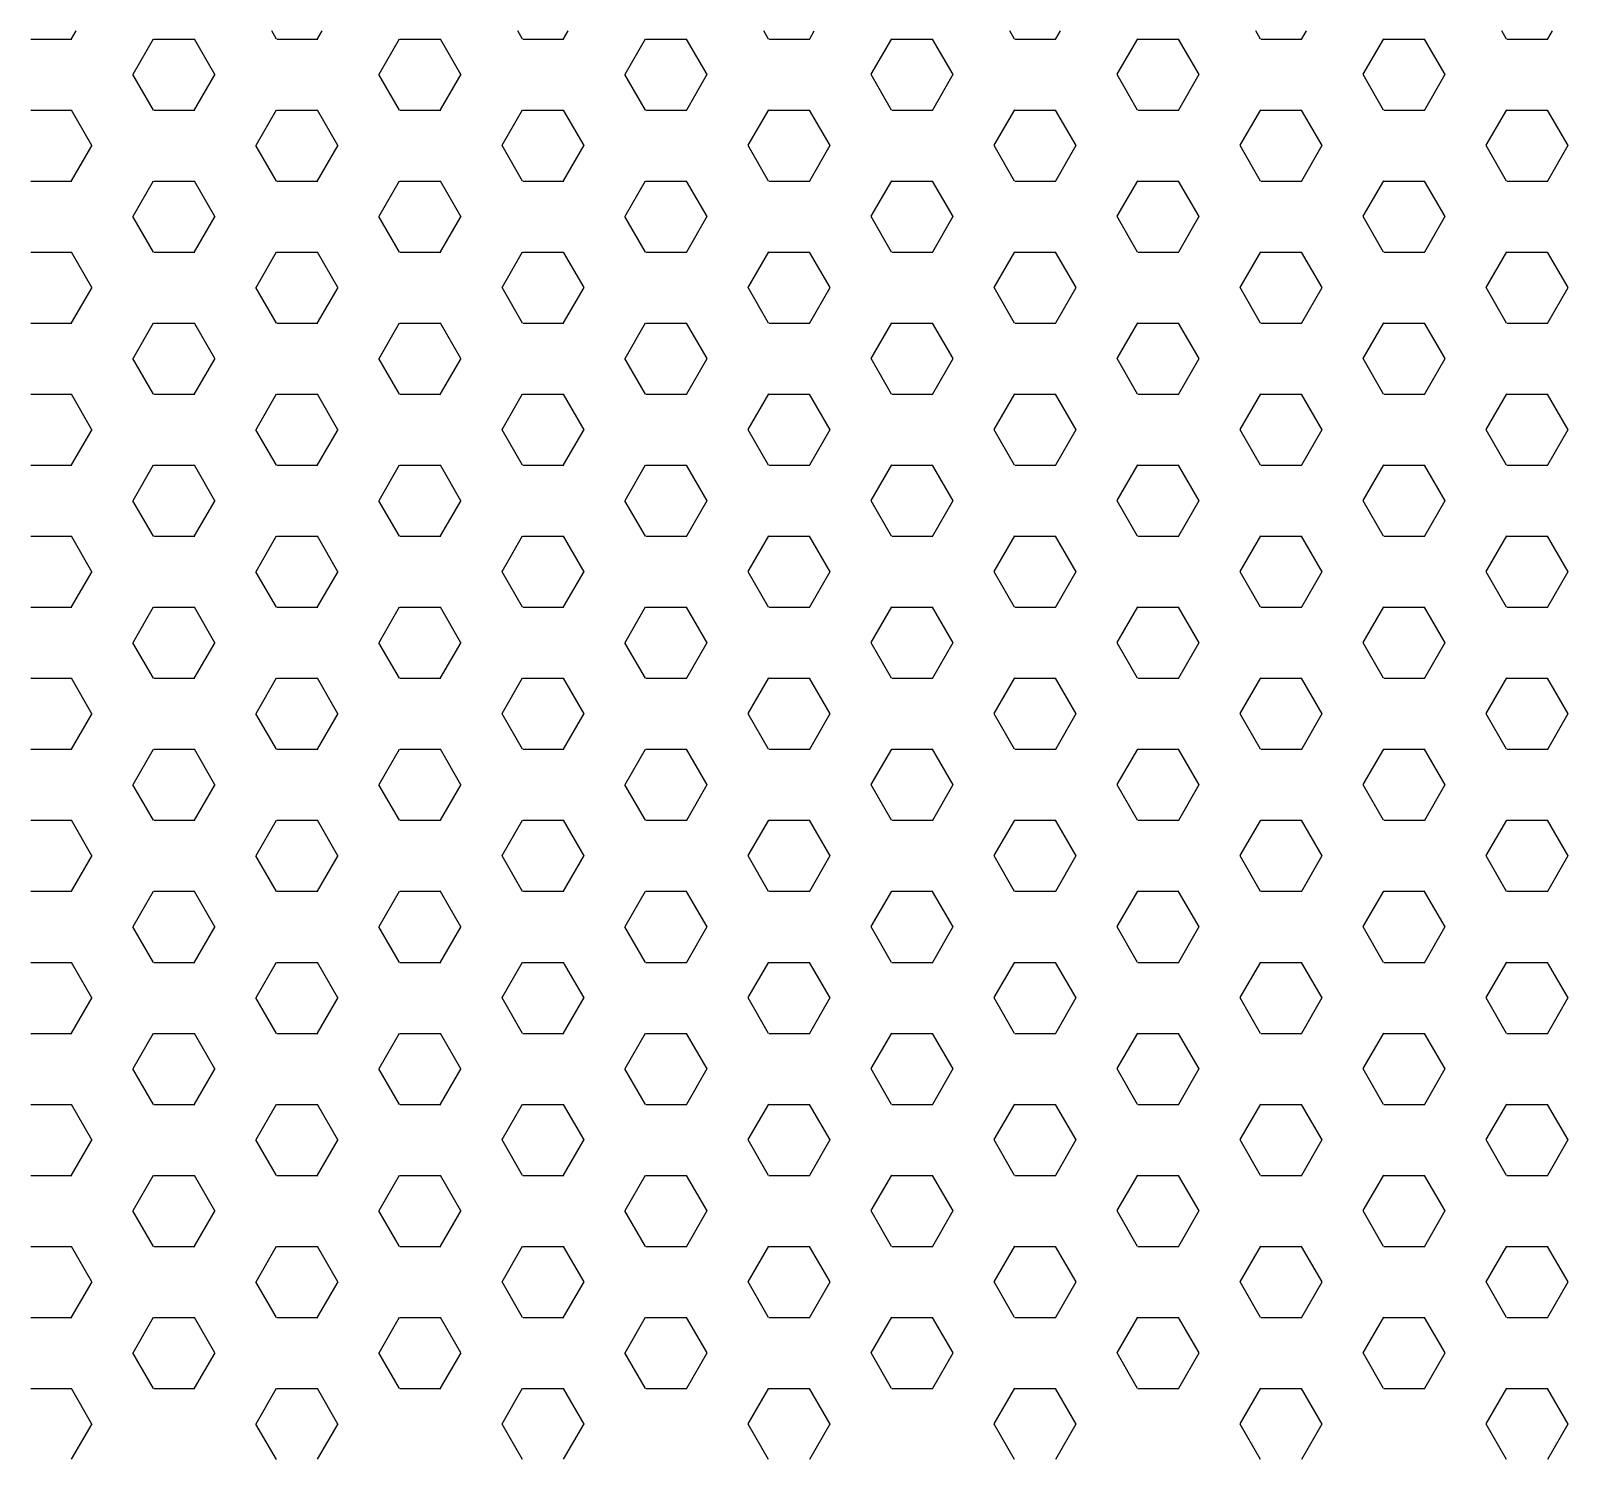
# Model space of a CAD drawing. Header units: metres. Extents: x 75088 to 75192, y -5136 to -5050.
# Drawn here: x 75128.6181 to 75128.9752, y -5054.5103 to -5054.1785 of the extents above; entities that cross this region are included whole.
import ezdxf

# ---------------------------------------------------------------- set-up
doc = ezdxf.new("R2010")
doc.units = ezdxf.units.M
doc.header["$MEASUREMENT"] = 0

# ---------------------------------------------------------------- blocks, each defined once
blk = doc.blocks.new('RH')
for p, q in [((33510.48243, -6300.63269), (33510.48351, -6300.63083)), ((33510.53002, -6300.63275), (33510.52891, -6300.63083)), ((33510.53958, -6300.63269), (33510.54066, -6300.63083)), ((33510.58717, -6300.63275), (33510.58606, -6300.63083)), ((33510.59673, -6300.63269), (33510.59781, -6300.63083)), ((33510.64432, -6300.63275), (33510.64321, -6300.63083)), ((33510.65388, -6300.63269), (33510.65496, -6300.63083)), ((33510.70147, -6300.63275), (33510.70036, -6300.63083)), ((33510.71103, -6300.63269), (33510.71211, -6300.63083)), ((33510.75862, -6300.63275), (33510.75751, -6300.63083)), ((33510.76818, -6300.63269), (33510.76926, -6300.63083)), ((33510.81577, -6300.63275), (33510.81466, -6300.63083)), ((33510.82533, -6300.63269), (33510.82641, -6300.63083)), ((33510.47295, -6300.63275), (33510.48247, -6300.63275)), ((33510.49672, -6300.64094), (33510.50148, -6300.63269)), ((33510.50152, -6300.63275), (33510.51105, -6300.63275)), ((33510.51573, -6300.641), (33510.51097, -6300.63275)), ((33510.5301, -6300.63275), (33510.53962, -6300.63275)), ((33510.55387, -6300.64094), (33510.55863, -6300.63269)), ((33510.55867, -6300.63275), (33510.5682, -6300.63275)), ((33510.57288, -6300.641), (33510.56812, -6300.63275)), ((33510.58725, -6300.63275), (33510.59677, -6300.63275)), ((33510.61102, -6300.64094), (33510.61578, -6300.63269)), ((33510.61582, -6300.63275), (33510.62535, -6300.63275)), ((33510.63003, -6300.641), (33510.62527, -6300.63275)), ((33510.6444, -6300.63275), (33510.65392, -6300.63275)), ((33510.66817, -6300.64094), (33510.67293, -6300.63269)), ((33510.67297, -6300.63275), (33510.6825, -6300.63275)), ((33510.68718, -6300.641), (33510.68242, -6300.63275)), ((33510.70155, -6300.63275), (33510.71107, -6300.63275)), ((33510.72532, -6300.64094), (33510.73008, -6300.63269)), ((33510.73012, -6300.63275), (33510.73965, -6300.63275)), ((33510.74433, -6300.641), (33510.73957, -6300.63275)), ((33510.7587, -6300.63275), (33510.76822, -6300.63275)), ((33510.78247, -6300.64094), (33510.78723, -6300.63269)), ((33510.78727, -6300.63275), (33510.7968, -6300.63275)), ((33510.80148, -6300.641), (33510.79672, -6300.63275)), ((33510.81585, -6300.63275), (33510.82537, -6300.63275)), ((33510.50145, -6300.64925), (33510.49668, -6300.641)), ((33510.51101, -6300.64919), (33510.51577, -6300.64094)), ((33510.5586, -6300.64925), (33510.55383, -6300.641)), ((33510.56816, -6300.64919), (33510.57292, -6300.64094)), ((33510.61575, -6300.64925), (33510.61098, -6300.641)), ((33510.62531, -6300.64919), (33510.63007, -6300.64094)), ((33510.6729, -6300.64925), (33510.66813, -6300.641)), ((33510.68246, -6300.64919), (33510.68722, -6300.64094)), ((33510.73005, -6300.64925), (33510.72528, -6300.641)), ((33510.73961, -6300.64919), (33510.74437, -6300.64094)), ((33510.7872, -6300.64925), (33510.78243, -6300.641)), ((33510.79676, -6300.64919), (33510.80152, -6300.64094)), ((33510.47295, -6300.64925), (33510.48247, -6300.64925)), ((33510.48716, -6300.6575), (33510.4824, -6300.64925)), ((33510.50152, -6300.64925), (33510.51105, -6300.64925)), ((33510.52529, -6300.65743), (33510.53006, -6300.64919)), ((33510.5301, -6300.64925), (33510.53962, -6300.64925)), ((33510.54431, -6300.6575), (33510.53955, -6300.64925)), ((33510.55867, -6300.64925), (33510.5682, -6300.64925)), ((33510.58244, -6300.65743), (33510.58721, -6300.64919)), ((33510.58725, -6300.64925), (33510.59677, -6300.64925)), ((33510.60146, -6300.6575), (33510.5967, -6300.64925)), ((33510.61582, -6300.64925), (33510.62535, -6300.64925)), ((33510.63959, -6300.65743), (33510.64436, -6300.64919)), ((33510.6444, -6300.64925), (33510.65392, -6300.64925)), ((33510.65861, -6300.6575), (33510.65385, -6300.64925)), ((33510.67297, -6300.64925), (33510.6825, -6300.64925)), ((33510.69674, -6300.65743), (33510.70151, -6300.64919)), ((33510.70155, -6300.64925), (33510.71107, -6300.64925)), ((33510.71576, -6300.6575), (33510.711, -6300.64925)), ((33510.73012, -6300.64925), (33510.73965, -6300.64925)), ((33510.75389, -6300.65743), (33510.75866, -6300.64919)), ((33510.7587, -6300.64925), (33510.76822, -6300.64925)), ((33510.77291, -6300.6575), (33510.76815, -6300.64925)), ((33510.78727, -6300.64925), (33510.7968, -6300.64925)), ((33510.81104, -6300.65743), (33510.81581, -6300.64919)), ((33510.81585, -6300.64925), (33510.82537, -6300.64925)), ((33510.83006, -6300.6575), (33510.8253, -6300.64925)), ((33510.48243, -6300.66568), (33510.48719, -6300.65743)), ((33510.53002, -6300.66575), (33510.52526, -6300.6575)), ((33510.53958, -6300.66568), (33510.54434, -6300.65743)), ((33510.58717, -6300.66575), (33510.58241, -6300.6575)), ((33510.59673, -6300.66568), (33510.60149, -6300.65743)), ((33510.64432, -6300.66575), (33510.63956, -6300.6575)), ((33510.65388, -6300.66568), (33510.65864, -6300.65743)), ((33510.70147, -6300.66575), (33510.69671, -6300.6575)), ((33510.71103, -6300.66568), (33510.71579, -6300.65743)), ((33510.75862, -6300.66575), (33510.75386, -6300.6575)), ((33510.76818, -6300.66568), (33510.77294, -6300.65743)), ((33510.81577, -6300.66575), (33510.81101, -6300.6575)), ((33510.82533, -6300.66568), (33510.83009, -6300.65743)), ((33510.47295, -6300.66575), (33510.48247, -6300.66575)), ((33510.49672, -6300.67393), (33510.50148, -6300.66568)), ((33510.50152, -6300.66575), (33510.51105, -6300.66575)), ((33510.51573, -6300.674), (33510.51097, -6300.66575)), ((33510.5301, -6300.66575), (33510.53962, -6300.66575)), ((33510.55387, -6300.67393), (33510.55863, -6300.66568)), ((33510.55867, -6300.66575), (33510.5682, -6300.66575)), ((33510.57288, -6300.674), (33510.56812, -6300.66575)), ((33510.58725, -6300.66575), (33510.59677, -6300.66575)), ((33510.61102, -6300.67393), (33510.61578, -6300.66568)), ((33510.61582, -6300.66575), (33510.62535, -6300.66575)), ((33510.63003, -6300.674), (33510.62527, -6300.66575)), ((33510.6444, -6300.66575), (33510.65392, -6300.66575)), ((33510.66817, -6300.67393), (33510.67293, -6300.66568)), ((33510.67297, -6300.66575), (33510.6825, -6300.66575)), ((33510.68718, -6300.674), (33510.68242, -6300.66575)), ((33510.70155, -6300.66575), (33510.71107, -6300.66575)), ((33510.72532, -6300.67393), (33510.73008, -6300.66568)), ((33510.73012, -6300.66575), (33510.73965, -6300.66575)), ((33510.74433, -6300.674), (33510.73957, -6300.66575)), ((33510.7587, -6300.66575), (33510.76822, -6300.66575)), ((33510.78247, -6300.67393), (33510.78723, -6300.66568)), ((33510.78727, -6300.66575), (33510.7968, -6300.66575)), ((33510.80148, -6300.674), (33510.79672, -6300.66575)), ((33510.81585, -6300.66575), (33510.82537, -6300.66575)), ((33510.50145, -6300.68225), (33510.49668, -6300.674)), ((33510.51101, -6300.68218), (33510.51577, -6300.67393)), ((33510.5586, -6300.68225), (33510.55383, -6300.674)), ((33510.56816, -6300.68218), (33510.57292, -6300.67393)), ((33510.61575, -6300.68225), (33510.61098, -6300.674)), ((33510.62531, -6300.68218), (33510.63007, -6300.67393)), ((33510.6729, -6300.68225), (33510.66813, -6300.674)), ((33510.68246, -6300.68218), (33510.68722, -6300.67393)), ((33510.73005, -6300.68225), (33510.72528, -6300.674)), ((33510.73961, -6300.68218), (33510.74437, -6300.67393)), ((33510.7872, -6300.68225), (33510.78243, -6300.674)), ((33510.79676, -6300.68218), (33510.80152, -6300.67393)), ((33510.47295, -6300.68224), (33510.48247, -6300.68224)), ((33510.48716, -6300.6905), (33510.4824, -6300.68225)), ((33510.50152, -6300.68224), (33510.51105, -6300.68224)), ((33510.52529, -6300.69043), (33510.53006, -6300.68218)), ((33510.5301, -6300.68224), (33510.53962, -6300.68224)), ((33510.54431, -6300.6905), (33510.53955, -6300.68225)), ((33510.55867, -6300.68224), (33510.5682, -6300.68224)), ((33510.58244, -6300.69043), (33510.58721, -6300.68218)), ((33510.58725, -6300.68224), (33510.59677, -6300.68224)), ((33510.60146, -6300.6905), (33510.5967, -6300.68225)), ((33510.61582, -6300.68224), (33510.62535, -6300.68224)), ((33510.63959, -6300.69043), (33510.64436, -6300.68218)), ((33510.6444, -6300.68224), (33510.65392, -6300.68224)), ((33510.65861, -6300.6905), (33510.65385, -6300.68225)), ((33510.67297, -6300.68224), (33510.6825, -6300.68224)), ((33510.69674, -6300.69043), (33510.70151, -6300.68218)), ((33510.70155, -6300.68224), (33510.71107, -6300.68224)), ((33510.71576, -6300.6905), (33510.711, -6300.68225)), ((33510.73012, -6300.68224), (33510.73965, -6300.68224)), ((33510.75389, -6300.69043), (33510.75866, -6300.68218)), ((33510.7587, -6300.68224), (33510.76822, -6300.68224)), ((33510.77291, -6300.6905), (33510.76815, -6300.68225)), ((33510.78727, -6300.68224), (33510.7968, -6300.68224)), ((33510.81104, -6300.69043), (33510.81581, -6300.68218)), ((33510.81585, -6300.68224), (33510.82537, -6300.68224)), ((33510.83006, -6300.6905), (33510.8253, -6300.68225)), ((33510.48243, -6300.69868), (33510.48719, -6300.69043)), ((33510.53002, -6300.69874), (33510.52526, -6300.6905)), ((33510.53958, -6300.69868), (33510.54434, -6300.69043)), ((33510.58717, -6300.69874), (33510.58241, -6300.6905)), ((33510.59673, -6300.69868), (33510.60149, -6300.69043)), ((33510.64432, -6300.69874), (33510.63956, -6300.6905)), ((33510.65388, -6300.69868), (33510.65864, -6300.69043)), ((33510.70147, -6300.69874), (33510.69671, -6300.6905)), ((33510.71103, -6300.69868), (33510.71579, -6300.69043)), ((33510.75862, -6300.69874), (33510.75386, -6300.6905)), ((33510.76818, -6300.69868), (33510.77294, -6300.69043)), ((33510.81577, -6300.69874), (33510.81101, -6300.6905)), ((33510.82533, -6300.69868), (33510.83009, -6300.69043)), ((33510.47295, -6300.69874), (33510.48247, -6300.69874)), ((33510.49672, -6300.70693), (33510.50148, -6300.69868)), ((33510.50152, -6300.69874), (33510.51105, -6300.69874)), ((33510.51573, -6300.70699), (33510.51097, -6300.69874)), ((33510.5301, -6300.69874), (33510.53962, -6300.69874)), ((33510.55387, -6300.70693), (33510.55863, -6300.69868)), ((33510.55867, -6300.69874), (33510.5682, -6300.69874)), ((33510.57288, -6300.70699), (33510.56812, -6300.69874)), ((33510.58725, -6300.69874), (33510.59677, -6300.69874)), ((33510.61102, -6300.70693), (33510.61578, -6300.69868)), ((33510.61582, -6300.69874), (33510.62535, -6300.69874)), ((33510.63003, -6300.70699), (33510.62527, -6300.69874)), ((33510.6444, -6300.69874), (33510.65392, -6300.69874)), ((33510.66817, -6300.70693), (33510.67293, -6300.69868)), ((33510.67297, -6300.69874), (33510.6825, -6300.69874)), ((33510.68718, -6300.70699), (33510.68242, -6300.69874)), ((33510.70155, -6300.69874), (33510.71107, -6300.69874)), ((33510.72532, -6300.70693), (33510.73008, -6300.69868)), ((33510.73012, -6300.69874), (33510.73965, -6300.69874)), ((33510.74433, -6300.70699), (33510.73957, -6300.69874)), ((33510.7587, -6300.69874), (33510.76822, -6300.69874)), ((33510.78247, -6300.70693), (33510.78723, -6300.69868)), ((33510.78727, -6300.69874), (33510.7968, -6300.69874)), ((33510.80148, -6300.70699), (33510.79672, -6300.69874)), ((33510.81585, -6300.69874), (33510.82537, -6300.69874)), ((33510.50145, -6300.71524), (33510.49668, -6300.70699)), ((33510.51101, -6300.71518), (33510.51577, -6300.70693)), ((33510.5586, -6300.71524), (33510.55383, -6300.70699)), ((33510.56816, -6300.71518), (33510.57292, -6300.70693)), ((33510.61575, -6300.71524), (33510.61098, -6300.70699)), ((33510.62531, -6300.71518), (33510.63007, -6300.70693)), ((33510.6729, -6300.71524), (33510.66813, -6300.70699)), ((33510.68246, -6300.71518), (33510.68722, -6300.70693)), ((33510.73005, -6300.71524), (33510.72528, -6300.70699)), ((33510.73961, -6300.71518), (33510.74437, -6300.70693)), ((33510.7872, -6300.71524), (33510.78243, -6300.70699)), ((33510.79676, -6300.71518), (33510.80152, -6300.70693)), ((33510.47295, -6300.71524), (33510.48247, -6300.71524)), ((33510.48716, -6300.72349), (33510.4824, -6300.71524)), ((33510.50152, -6300.71524), (33510.51105, -6300.71524)), ((33510.52529, -6300.72343), (33510.53006, -6300.71518)), ((33510.5301, -6300.71524), (33510.53962, -6300.71524)), ((33510.54431, -6300.72349), (33510.53955, -6300.71524)), ((33510.55867, -6300.71524), (33510.5682, -6300.71524)), ((33510.58244, -6300.72343), (33510.58721, -6300.71518)), ((33510.58725, -6300.71524), (33510.59677, -6300.71524)), ((33510.60146, -6300.72349), (33510.5967, -6300.71524)), ((33510.61582, -6300.71524), (33510.62535, -6300.71524)), ((33510.63959, -6300.72343), (33510.64436, -6300.71518)), ((33510.6444, -6300.71524), (33510.65392, -6300.71524)), ((33510.65861, -6300.72349), (33510.65385, -6300.71524)), ((33510.67297, -6300.71524), (33510.6825, -6300.71524)), ((33510.69674, -6300.72343), (33510.70151, -6300.71518)), ((33510.70155, -6300.71524), (33510.71107, -6300.71524)), ((33510.71576, -6300.72349), (33510.711, -6300.71524)), ((33510.73012, -6300.71524), (33510.73965, -6300.71524)), ((33510.75389, -6300.72343), (33510.75866, -6300.71518)), ((33510.7587, -6300.71524), (33510.76822, -6300.71524)), ((33510.77291, -6300.72349), (33510.76815, -6300.71524)), ((33510.78727, -6300.71524), (33510.7968, -6300.71524)), ((33510.81104, -6300.72343), (33510.81581, -6300.71518)), ((33510.81585, -6300.71524), (33510.82537, -6300.71524)), ((33510.83006, -6300.72349), (33510.8253, -6300.71524)), ((33510.48243, -6300.73167), (33510.48719, -6300.72343)), ((33510.53002, -6300.73174), (33510.52526, -6300.72349)), ((33510.53958, -6300.73167), (33510.54434, -6300.72343)), ((33510.58717, -6300.73174), (33510.58241, -6300.72349)), ((33510.59673, -6300.73167), (33510.60149, -6300.72343)), ((33510.64432, -6300.73174), (33510.63956, -6300.72349)), ((33510.65388, -6300.73167), (33510.65864, -6300.72343)), ((33510.70147, -6300.73174), (33510.69671, -6300.72349)), ((33510.71103, -6300.73167), (33510.71579, -6300.72343)), ((33510.75862, -6300.73174), (33510.75386, -6300.72349)), ((33510.76818, -6300.73167), (33510.77294, -6300.72343)), ((33510.81577, -6300.73174), (33510.81101, -6300.72349)), ((33510.82533, -6300.73167), (33510.83009, -6300.72343)), ((33510.47295, -6300.73174), (33510.48247, -6300.73174)), ((33510.49672, -6300.73992), (33510.50148, -6300.73167)), ((33510.50152, -6300.73174), (33510.51105, -6300.73174)), ((33510.51573, -6300.73999), (33510.51097, -6300.73174)), ((33510.5301, -6300.73174), (33510.53962, -6300.73174)), ((33510.55387, -6300.73992), (33510.55863, -6300.73167)), ((33510.55867, -6300.73174), (33510.5682, -6300.73174)), ((33510.57288, -6300.73999), (33510.56812, -6300.73174)), ((33510.58725, -6300.73174), (33510.59677, -6300.73174)), ((33510.61102, -6300.73992), (33510.61578, -6300.73167)), ((33510.61582, -6300.73174), (33510.62535, -6300.73174)), ((33510.63003, -6300.73999), (33510.62527, -6300.73174)), ((33510.6444, -6300.73174), (33510.65392, -6300.73174)), ((33510.66817, -6300.73992), (33510.67293, -6300.73167)), ((33510.67297, -6300.73174), (33510.6825, -6300.73174)), ((33510.68718, -6300.73999), (33510.68242, -6300.73174)), ((33510.70155, -6300.73174), (33510.71107, -6300.73174)), ((33510.72532, -6300.73992), (33510.73008, -6300.73167)), ((33510.73012, -6300.73174), (33510.73965, -6300.73174)), ((33510.74433, -6300.73999), (33510.73957, -6300.73174)), ((33510.7587, -6300.73174), (33510.76822, -6300.73174)), ((33510.78247, -6300.73992), (33510.78723, -6300.73167)), ((33510.78727, -6300.73174), (33510.7968, -6300.73174)), ((33510.80148, -6300.73999), (33510.79672, -6300.73174)), ((33510.81585, -6300.73174), (33510.82537, -6300.73174)), ((33510.50145, -6300.74824), (33510.49668, -6300.73999)), ((33510.51101, -6300.74817), (33510.51577, -6300.73992)), ((33510.5586, -6300.74824), (33510.55383, -6300.73999)), ((33510.56816, -6300.74817), (33510.57292, -6300.73992)), ((33510.61575, -6300.74824), (33510.61098, -6300.73999)), ((33510.62531, -6300.74817), (33510.63007, -6300.73992)), ((33510.6729, -6300.74824), (33510.66813, -6300.73999)), ((33510.68246, -6300.74817), (33510.68722, -6300.73992)), ((33510.73005, -6300.74824), (33510.72528, -6300.73999)), ((33510.73961, -6300.74817), (33510.74437, -6300.73992)), ((33510.7872, -6300.74824), (33510.78243, -6300.73999)), ((33510.79676, -6300.74817), (33510.80152, -6300.73992)), ((33510.47295, -6300.74824), (33510.48247, -6300.74824)), ((33510.48716, -6300.75649), (33510.4824, -6300.74824)), ((33510.50152, -6300.74824), (33510.51105, -6300.74824)), ((33510.52529, -6300.75642), (33510.53006, -6300.74817)), ((33510.5301, -6300.74824), (33510.53962, -6300.74824)), ((33510.54431, -6300.75649), (33510.53955, -6300.74824)), ((33510.55867, -6300.74824), (33510.5682, -6300.74824)), ((33510.58244, -6300.75642), (33510.58721, -6300.74817)), ((33510.58725, -6300.74824), (33510.59677, -6300.74824)), ((33510.60146, -6300.75649), (33510.5967, -6300.74824)), ((33510.61582, -6300.74824), (33510.62535, -6300.74824)), ((33510.63959, -6300.75642), (33510.64436, -6300.74817)), ((33510.6444, -6300.74824), (33510.65392, -6300.74824)), ((33510.65861, -6300.75649), (33510.65385, -6300.74824)), ((33510.67297, -6300.74824), (33510.6825, -6300.74824)), ((33510.69674, -6300.75642), (33510.70151, -6300.74817)), ((33510.70155, -6300.74824), (33510.71107, -6300.74824)), ((33510.71576, -6300.75649), (33510.711, -6300.74824)), ((33510.73012, -6300.74824), (33510.73965, -6300.74824)), ((33510.75389, -6300.75642), (33510.75866, -6300.74817)), ((33510.7587, -6300.74824), (33510.76822, -6300.74824)), ((33510.77291, -6300.75649), (33510.76815, -6300.74824)), ((33510.78727, -6300.74824), (33510.7968, -6300.74824)), ((33510.81104, -6300.75642), (33510.81581, -6300.74817)), ((33510.81585, -6300.74824), (33510.82537, -6300.74824)), ((33510.83006, -6300.75649), (33510.8253, -6300.74824)), ((33510.48243, -6300.76467), (33510.48719, -6300.75642)), ((33510.53958, -6300.76467), (33510.54434, -6300.75642)), ((33510.59673, -6300.76467), (33510.60149, -6300.75642)), ((33510.65388, -6300.76467), (33510.65864, -6300.75642)), ((33510.71103, -6300.76467), (33510.71579, -6300.75642)), ((33510.76818, -6300.76467), (33510.77294, -6300.75642)), ((33510.82533, -6300.76467), (33510.83009, -6300.75642)), ((33510.53002, -6300.76474), (33510.52526, -6300.75649)), ((33510.58717, -6300.76474), (33510.58241, -6300.75649)), ((33510.64432, -6300.76474), (33510.63956, -6300.75649)), ((33510.70147, -6300.76474), (33510.69671, -6300.75649)), ((33510.75862, -6300.76474), (33510.75386, -6300.75649)), ((33510.81577, -6300.76474), (33510.81101, -6300.75649)), ((33510.47295, -6300.76473), (33510.48247, -6300.76473)), ((33510.49672, -6300.77292), (33510.50148, -6300.76467)), ((33510.50152, -6300.76473), (33510.51105, -6300.76473)), ((33510.51573, -6300.77298), (33510.51097, -6300.76474)), ((33510.5301, -6300.76473), (33510.53962, -6300.76473)), ((33510.55387, -6300.77292), (33510.55863, -6300.76467)), ((33510.55867, -6300.76473), (33510.5682, -6300.76473)), ((33510.57288, -6300.77298), (33510.56812, -6300.76474)), ((33510.58725, -6300.76473), (33510.59677, -6300.76473)), ((33510.61102, -6300.77292), (33510.61578, -6300.76467)), ((33510.61582, -6300.76473), (33510.62535, -6300.76473)), ((33510.63003, -6300.77298), (33510.62527, -6300.76474)), ((33510.6444, -6300.76473), (33510.65392, -6300.76473)), ((33510.66817, -6300.77292), (33510.67293, -6300.76467)), ((33510.67297, -6300.76473), (33510.6825, -6300.76473)), ((33510.68718, -6300.77298), (33510.68242, -6300.76474)), ((33510.70155, -6300.76473), (33510.71107, -6300.76473)), ((33510.72532, -6300.77292), (33510.73008, -6300.76467)), ((33510.73012, -6300.76473), (33510.73965, -6300.76473)), ((33510.74433, -6300.77298), (33510.73957, -6300.76474)), ((33510.7587, -6300.76473), (33510.76822, -6300.76473)), ((33510.78247, -6300.77292), (33510.78723, -6300.76467)), ((33510.78727, -6300.76473), (33510.7968, -6300.76473)), ((33510.80148, -6300.77298), (33510.79672, -6300.76474)), ((33510.81585, -6300.76473), (33510.82537, -6300.76473)), ((33510.50145, -6300.78123), (33510.49668, -6300.77298)), ((33510.51101, -6300.78117), (33510.51577, -6300.77292)), ((33510.5586, -6300.78123), (33510.55383, -6300.77298)), ((33510.56816, -6300.78117), (33510.57292, -6300.77292)), ((33510.61575, -6300.78123), (33510.61098, -6300.77298)), ((33510.62531, -6300.78117), (33510.63007, -6300.77292)), ((33510.6729, -6300.78123), (33510.66813, -6300.77298)), ((33510.68246, -6300.78117), (33510.68722, -6300.77292)), ((33510.73005, -6300.78123), (33510.72528, -6300.77298)), ((33510.73961, -6300.78117), (33510.74437, -6300.77292)), ((33510.7872, -6300.78123), (33510.78243, -6300.77298)), ((33510.79676, -6300.78117), (33510.80152, -6300.77292)), ((33510.47295, -6300.78123), (33510.48247, -6300.78123)), ((33510.48716, -6300.78948), (33510.4824, -6300.78123)), ((33510.50152, -6300.78123), (33510.51105, -6300.78123)), ((33510.52529, -6300.78942), (33510.53006, -6300.78117)), ((33510.5301, -6300.78123), (33510.53962, -6300.78123)), ((33510.54431, -6300.78948), (33510.53955, -6300.78123)), ((33510.55867, -6300.78123), (33510.5682, -6300.78123)), ((33510.58244, -6300.78942), (33510.58721, -6300.78117)), ((33510.58725, -6300.78123), (33510.59677, -6300.78123)), ((33510.60146, -6300.78948), (33510.5967, -6300.78123)), ((33510.61582, -6300.78123), (33510.62535, -6300.78123)), ((33510.63959, -6300.78942), (33510.64436, -6300.78117)), ((33510.6444, -6300.78123), (33510.65392, -6300.78123)), ((33510.65861, -6300.78948), (33510.65385, -6300.78123)), ((33510.67297, -6300.78123), (33510.6825, -6300.78123)), ((33510.69674, -6300.78942), (33510.70151, -6300.78117)), ((33510.70155, -6300.78123), (33510.71107, -6300.78123)), ((33510.71576, -6300.78948), (33510.711, -6300.78123)), ((33510.73012, -6300.78123), (33510.73965, -6300.78123)), ((33510.75389, -6300.78942), (33510.75866, -6300.78117)), ((33510.7587, -6300.78123), (33510.76822, -6300.78123)), ((33510.77291, -6300.78948), (33510.76815, -6300.78123)), ((33510.78727, -6300.78123), (33510.7968, -6300.78123)), ((33510.81104, -6300.78942), (33510.81581, -6300.78117)), ((33510.81585, -6300.78123), (33510.82537, -6300.78123)), ((33510.83006, -6300.78948), (33510.8253, -6300.78123)), ((33510.48243, -6300.79767), (33510.48719, -6300.78942)), ((33510.53002, -6300.79773), (33510.52526, -6300.78948)), ((33510.53958, -6300.79767), (33510.54434, -6300.78942)), ((33510.58717, -6300.79773), (33510.58241, -6300.78948)), ((33510.59673, -6300.79767), (33510.60149, -6300.78942)), ((33510.64432, -6300.79773), (33510.63956, -6300.78948)), ((33510.65388, -6300.79767), (33510.65864, -6300.78942)), ((33510.70147, -6300.79773), (33510.69671, -6300.78948)), ((33510.71103, -6300.79767), (33510.71579, -6300.78942)), ((33510.75862, -6300.79773), (33510.75386, -6300.78948)), ((33510.76818, -6300.79767), (33510.77294, -6300.78942)), ((33510.81577, -6300.79773), (33510.81101, -6300.78948)), ((33510.82533, -6300.79767), (33510.83009, -6300.78942)), ((33510.47295, -6300.79773), (33510.48247, -6300.79773)), ((33510.49672, -6300.80591), (33510.50148, -6300.79767)), ((33510.50152, -6300.79773), (33510.51105, -6300.79773)), ((33510.51573, -6300.80598), (33510.51097, -6300.79773)), ((33510.5301, -6300.79773), (33510.53962, -6300.79773)), ((33510.55387, -6300.80591), (33510.55863, -6300.79767)), ((33510.55867, -6300.79773), (33510.5682, -6300.79773)), ((33510.57288, -6300.80598), (33510.56812, -6300.79773)), ((33510.58725, -6300.79773), (33510.59677, -6300.79773)), ((33510.61102, -6300.80591), (33510.61578, -6300.79767)), ((33510.61582, -6300.79773), (33510.62535, -6300.79773)), ((33510.63003, -6300.80598), (33510.62527, -6300.79773)), ((33510.6444, -6300.79773), (33510.65392, -6300.79773)), ((33510.66817, -6300.80591), (33510.67293, -6300.79767)), ((33510.67297, -6300.79773), (33510.6825, -6300.79773)), ((33510.68718, -6300.80598), (33510.68242, -6300.79773)), ((33510.70155, -6300.79773), (33510.71107, -6300.79773)), ((33510.72532, -6300.80591), (33510.73008, -6300.79767)), ((33510.73012, -6300.79773), (33510.73965, -6300.79773)), ((33510.74433, -6300.80598), (33510.73957, -6300.79773)), ((33510.7587, -6300.79773), (33510.76822, -6300.79773)), ((33510.78247, -6300.80591), (33510.78723, -6300.79767)), ((33510.78727, -6300.79773), (33510.7968, -6300.79773)), ((33510.80148, -6300.80598), (33510.79672, -6300.79773)), ((33510.81585, -6300.79773), (33510.82537, -6300.79773)), ((33510.50145, -6300.81423), (33510.49668, -6300.80598)), ((33510.51101, -6300.81416), (33510.51577, -6300.80591)), ((33510.5586, -6300.81423), (33510.55383, -6300.80598)), ((33510.56816, -6300.81416), (33510.57292, -6300.80591)), ((33510.61575, -6300.81423), (33510.61098, -6300.80598)), ((33510.62531, -6300.81416), (33510.63007, -6300.80591)), ((33510.6729, -6300.81423), (33510.66813, -6300.80598)), ((33510.68246, -6300.81416), (33510.68722, -6300.80591)), ((33510.73005, -6300.81423), (33510.72528, -6300.80598)), ((33510.73961, -6300.81416), (33510.74437, -6300.80591)), ((33510.7872, -6300.81423), (33510.78243, -6300.80598)), ((33510.79676, -6300.81416), (33510.80152, -6300.80591)), ((33510.47295, -6300.81423), (33510.48247, -6300.81423)), ((33510.48716, -6300.82248), (33510.4824, -6300.81423)), ((33510.50152, -6300.81423), (33510.51105, -6300.81423)), ((33510.52529, -6300.82241), (33510.53006, -6300.81416)), ((33510.5301, -6300.81423), (33510.53962, -6300.81423)), ((33510.54431, -6300.82248), (33510.53955, -6300.81423)), ((33510.55867, -6300.81423), (33510.5682, -6300.81423)), ((33510.58244, -6300.82241), (33510.58721, -6300.81416)), ((33510.58725, -6300.81423), (33510.59677, -6300.81423)), ((33510.60146, -6300.82248), (33510.5967, -6300.81423)), ((33510.61582, -6300.81423), (33510.62535, -6300.81423)), ((33510.63959, -6300.82241), (33510.64436, -6300.81416)), ((33510.6444, -6300.81423), (33510.65392, -6300.81423)), ((33510.65861, -6300.82248), (33510.65385, -6300.81423)), ((33510.67297, -6300.81423), (33510.6825, -6300.81423)), ((33510.69674, -6300.82241), (33510.70151, -6300.81416)), ((33510.70155, -6300.81423), (33510.71107, -6300.81423)), ((33510.71576, -6300.82248), (33510.711, -6300.81423)), ((33510.73012, -6300.81423), (33510.73965, -6300.81423)), ((33510.75389, -6300.82241), (33510.75866, -6300.81416)), ((33510.7587, -6300.81423), (33510.76822, -6300.81423)), ((33510.77291, -6300.82248), (33510.76815, -6300.81423)), ((33510.78727, -6300.81423), (33510.7968, -6300.81423)), ((33510.81104, -6300.82241), (33510.81581, -6300.81416)), ((33510.81585, -6300.81423), (33510.82537, -6300.81423)), ((33510.83006, -6300.82248), (33510.8253, -6300.81423)), ((33510.48243, -6300.83066), (33510.48719, -6300.82241)), ((33510.53002, -6300.83073), (33510.52526, -6300.82248)), ((33510.53958, -6300.83066), (33510.54434, -6300.82241)), ((33510.58717, -6300.83073), (33510.58241, -6300.82248)), ((33510.59673, -6300.83066), (33510.60149, -6300.82241)), ((33510.64432, -6300.83073), (33510.63956, -6300.82248)), ((33510.65388, -6300.83066), (33510.65864, -6300.82241)), ((33510.70147, -6300.83073), (33510.69671, -6300.82248)), ((33510.71103, -6300.83066), (33510.71579, -6300.82241)), ((33510.75862, -6300.83073), (33510.75386, -6300.82248)), ((33510.76818, -6300.83066), (33510.77294, -6300.82241)), ((33510.81577, -6300.83073), (33510.81101, -6300.82248)), ((33510.82533, -6300.83066), (33510.83009, -6300.82241)), ((33510.47295, -6300.83072), (33510.48247, -6300.83072)), ((33510.49672, -6300.83891), (33510.50148, -6300.83066)), ((33510.50152, -6300.83072), (33510.51105, -6300.83072)), ((33510.51573, -6300.83898), (33510.51097, -6300.83073)), ((33510.5301, -6300.83072), (33510.53962, -6300.83072)), ((33510.55387, -6300.83891), (33510.55863, -6300.83066)), ((33510.55867, -6300.83072), (33510.5682, -6300.83072)), ((33510.57288, -6300.83898), (33510.56812, -6300.83073)), ((33510.58725, -6300.83072), (33510.59677, -6300.83072)), ((33510.61102, -6300.83891), (33510.61578, -6300.83066)), ((33510.61582, -6300.83072), (33510.62535, -6300.83072)), ((33510.63003, -6300.83898), (33510.62527, -6300.83073)), ((33510.6444, -6300.83072), (33510.65392, -6300.83072)), ((33510.66817, -6300.83891), (33510.67293, -6300.83066)), ((33510.67297, -6300.83072), (33510.6825, -6300.83072)), ((33510.68718, -6300.83898), (33510.68242, -6300.83073)), ((33510.70155, -6300.83072), (33510.71107, -6300.83072)), ((33510.72532, -6300.83891), (33510.73008, -6300.83066)), ((33510.73012, -6300.83072), (33510.73965, -6300.83072)), ((33510.74433, -6300.83898), (33510.73957, -6300.83073)), ((33510.7587, -6300.83072), (33510.76822, -6300.83072)), ((33510.78247, -6300.83891), (33510.78723, -6300.83066)), ((33510.78727, -6300.83072), (33510.7968, -6300.83072)), ((33510.80148, -6300.83898), (33510.79672, -6300.83073)), ((33510.81585, -6300.83072), (33510.82537, -6300.83072)), ((33510.50145, -6300.84722), (33510.49668, -6300.83898)), ((33510.51101, -6300.84716), (33510.51577, -6300.83891)), ((33510.5586, -6300.84722), (33510.55383, -6300.83898)), ((33510.56816, -6300.84716), (33510.57292, -6300.83891)), ((33510.61575, -6300.84722), (33510.61098, -6300.83898)), ((33510.62531, -6300.84716), (33510.63007, -6300.83891)), ((33510.6729, -6300.84722), (33510.66813, -6300.83898)), ((33510.68246, -6300.84716), (33510.68722, -6300.83891)), ((33510.73005, -6300.84722), (33510.72528, -6300.83898)), ((33510.73961, -6300.84716), (33510.74437, -6300.83891)), ((33510.7872, -6300.84722), (33510.78243, -6300.83898)), ((33510.79676, -6300.84716), (33510.80152, -6300.83891)), ((33510.47295, -6300.84722), (33510.48247, -6300.84722)), ((33510.48716, -6300.85547), (33510.4824, -6300.84722)), ((33510.50152, -6300.84722), (33510.51105, -6300.84722)), ((33510.52529, -6300.85541), (33510.53006, -6300.84716)), ((33510.5301, -6300.84722), (33510.53962, -6300.84722)), ((33510.54431, -6300.85547), (33510.53955, -6300.84722)), ((33510.55867, -6300.84722), (33510.5682, -6300.84722)), ((33510.58244, -6300.85541), (33510.58721, -6300.84716)), ((33510.58725, -6300.84722), (33510.59677, -6300.84722)), ((33510.60146, -6300.85547), (33510.5967, -6300.84722)), ((33510.61582, -6300.84722), (33510.62535, -6300.84722)), ((33510.63959, -6300.85541), (33510.64436, -6300.84716)), ((33510.6444, -6300.84722), (33510.65392, -6300.84722)), ((33510.65861, -6300.85547), (33510.65385, -6300.84722)), ((33510.67297, -6300.84722), (33510.6825, -6300.84722)), ((33510.69674, -6300.85541), (33510.70151, -6300.84716)), ((33510.70155, -6300.84722), (33510.71107, -6300.84722)), ((33510.71576, -6300.85547), (33510.711, -6300.84722)), ((33510.73012, -6300.84722), (33510.73965, -6300.84722)), ((33510.75389, -6300.85541), (33510.75866, -6300.84716)), ((33510.7587, -6300.84722), (33510.76822, -6300.84722)), ((33510.77291, -6300.85547), (33510.76815, -6300.84722)), ((33510.78727, -6300.84722), (33510.7968, -6300.84722)), ((33510.81104, -6300.85541), (33510.81581, -6300.84716)), ((33510.81585, -6300.84722), (33510.82537, -6300.84722)), ((33510.83006, -6300.85547), (33510.8253, -6300.84722)), ((33510.48243, -6300.86366), (33510.48719, -6300.85541)), ((33510.53002, -6300.86372), (33510.52526, -6300.85547)), ((33510.53958, -6300.86366), (33510.54434, -6300.85541)), ((33510.58717, -6300.86372), (33510.58241, -6300.85547)), ((33510.59673, -6300.86366), (33510.60149, -6300.85541)), ((33510.64432, -6300.86372), (33510.63956, -6300.85547)), ((33510.65388, -6300.86366), (33510.65864, -6300.85541)), ((33510.70147, -6300.86372), (33510.69671, -6300.85547)), ((33510.71103, -6300.86366), (33510.71579, -6300.85541)), ((33510.75862, -6300.86372), (33510.75386, -6300.85547)), ((33510.76818, -6300.86366), (33510.77294, -6300.85541)), ((33510.81577, -6300.86372), (33510.81101, -6300.85547)), ((33510.82533, -6300.86366), (33510.83009, -6300.85541)), ((33510.47295, -6300.86372), (33510.48247, -6300.86372)), ((33510.49672, -6300.87191), (33510.50148, -6300.86366)), ((33510.50152, -6300.86372), (33510.51105, -6300.86372)), ((33510.51573, -6300.87197), (33510.51097, -6300.86372)), ((33510.5301, -6300.86372), (33510.53962, -6300.86372)), ((33510.55387, -6300.87191), (33510.55863, -6300.86366)), ((33510.55867, -6300.86372), (33510.5682, -6300.86372)), ((33510.57288, -6300.87197), (33510.56812, -6300.86372)), ((33510.58725, -6300.86372), (33510.59677, -6300.86372)), ((33510.61102, -6300.87191), (33510.61578, -6300.86366)), ((33510.61582, -6300.86372), (33510.62535, -6300.86372)), ((33510.63003, -6300.87197), (33510.62527, -6300.86372)), ((33510.6444, -6300.86372), (33510.65392, -6300.86372)), ((33510.66817, -6300.87191), (33510.67293, -6300.86366)), ((33510.67297, -6300.86372), (33510.6825, -6300.86372)), ((33510.68718, -6300.87197), (33510.68242, -6300.86372)), ((33510.70155, -6300.86372), (33510.71107, -6300.86372)), ((33510.72532, -6300.87191), (33510.73008, -6300.86366)), ((33510.73012, -6300.86372), (33510.73965, -6300.86372)), ((33510.74433, -6300.87197), (33510.73957, -6300.86372)), ((33510.7587, -6300.86372), (33510.76822, -6300.86372)), ((33510.78247, -6300.87191), (33510.78723, -6300.86366)), ((33510.78727, -6300.86372), (33510.7968, -6300.86372)), ((33510.80148, -6300.87197), (33510.79672, -6300.86372)), ((33510.81585, -6300.86372), (33510.82537, -6300.86372)), ((33510.50145, -6300.88022), (33510.49668, -6300.87197)), ((33510.51101, -6300.88015), (33510.51577, -6300.87191)), ((33510.5586, -6300.88022), (33510.55383, -6300.87197)), ((33510.56816, -6300.88015), (33510.57292, -6300.87191)), ((33510.61575, -6300.88022), (33510.61098, -6300.87197)), ((33510.62531, -6300.88015), (33510.63007, -6300.87191)), ((33510.6729, -6300.88022), (33510.66813, -6300.87197)), ((33510.68246, -6300.88015), (33510.68722, -6300.87191)), ((33510.73005, -6300.88022), (33510.72528, -6300.87197)), ((33510.73961, -6300.88015), (33510.74437, -6300.87191)), ((33510.7872, -6300.88022), (33510.78243, -6300.87197)), ((33510.79676, -6300.88015), (33510.80152, -6300.87191)), ((33510.47295, -6300.88022), (33510.48247, -6300.88022)), ((33510.48716, -6300.88847), (33510.4824, -6300.88022)), ((33510.50152, -6300.88022), (33510.51105, -6300.88022)), ((33510.52529, -6300.8884), (33510.53006, -6300.88015)), ((33510.5301, -6300.88022), (33510.53962, -6300.88022)), ((33510.54431, -6300.88847), (33510.53955, -6300.88022)), ((33510.55867, -6300.88022), (33510.5682, -6300.88022)), ((33510.58244, -6300.8884), (33510.58721, -6300.88015)), ((33510.58725, -6300.88022), (33510.59677, -6300.88022)), ((33510.60146, -6300.88847), (33510.5967, -6300.88022)), ((33510.61582, -6300.88022), (33510.62535, -6300.88022)), ((33510.63959, -6300.8884), (33510.64436, -6300.88015)), ((33510.6444, -6300.88022), (33510.65392, -6300.88022)), ((33510.65861, -6300.88847), (33510.65385, -6300.88022)), ((33510.67297, -6300.88022), (33510.6825, -6300.88022)), ((33510.69674, -6300.8884), (33510.70151, -6300.88015)), ((33510.70155, -6300.88022), (33510.71107, -6300.88022)), ((33510.71576, -6300.88847), (33510.711, -6300.88022)), ((33510.73012, -6300.88022), (33510.73965, -6300.88022)), ((33510.75389, -6300.8884), (33510.75866, -6300.88015)), ((33510.7587, -6300.88022), (33510.76822, -6300.88022)), ((33510.77291, -6300.88847), (33510.76815, -6300.88022)), ((33510.78727, -6300.88022), (33510.7968, -6300.88022)), ((33510.81104, -6300.8884), (33510.81581, -6300.88015)), ((33510.81585, -6300.88022), (33510.82537, -6300.88022)), ((33510.83006, -6300.88847), (33510.8253, -6300.88022)), ((33510.48243, -6300.89665), (33510.48719, -6300.8884)), ((33510.53002, -6300.89672), (33510.52526, -6300.88847)), ((33510.53958, -6300.89665), (33510.54434, -6300.8884)), ((33510.58717, -6300.89672), (33510.58241, -6300.88847)), ((33510.59673, -6300.89665), (33510.60149, -6300.8884)), ((33510.64432, -6300.89672), (33510.63956, -6300.88847)), ((33510.65388, -6300.89665), (33510.65864, -6300.8884)), ((33510.70147, -6300.89672), (33510.69671, -6300.88847)), ((33510.71103, -6300.89665), (33510.71579, -6300.8884)), ((33510.75862, -6300.89672), (33510.75386, -6300.88847)), ((33510.76818, -6300.89665), (33510.77294, -6300.8884)), ((33510.81577, -6300.89672), (33510.81101, -6300.88847)), ((33510.82533, -6300.89665), (33510.83009, -6300.8884)), ((33510.47295, -6300.89672), (33510.48247, -6300.89672)), ((33510.49672, -6300.9049), (33510.50148, -6300.89665)), ((33510.50152, -6300.89672), (33510.51105, -6300.89672)), ((33510.51573, -6300.90497), (33510.51097, -6300.89672)), ((33510.5301, -6300.89672), (33510.53962, -6300.89672)), ((33510.55387, -6300.9049), (33510.55863, -6300.89665)), ((33510.55867, -6300.89672), (33510.5682, -6300.89672)), ((33510.57288, -6300.90497), (33510.56812, -6300.89672)), ((33510.58725, -6300.89672), (33510.59677, -6300.89672)), ((33510.61102, -6300.9049), (33510.61578, -6300.89665)), ((33510.61582, -6300.89672), (33510.62535, -6300.89672)), ((33510.63003, -6300.90497), (33510.62527, -6300.89672)), ((33510.6444, -6300.89672), (33510.65392, -6300.89672)), ((33510.66817, -6300.9049), (33510.67293, -6300.89665)), ((33510.67297, -6300.89672), (33510.6825, -6300.89672)), ((33510.68718, -6300.90497), (33510.68242, -6300.89672)), ((33510.70155, -6300.89672), (33510.71107, -6300.89672)), ((33510.72532, -6300.9049), (33510.73008, -6300.89665)), ((33510.73012, -6300.89672), (33510.73965, -6300.89672)), ((33510.74433, -6300.90497), (33510.73957, -6300.89672)), ((33510.7587, -6300.89672), (33510.76822, -6300.89672)), ((33510.78247, -6300.9049), (33510.78723, -6300.89665)), ((33510.78727, -6300.89672), (33510.7968, -6300.89672)), ((33510.80148, -6300.90497), (33510.79672, -6300.89672)), ((33510.81585, -6300.89672), (33510.82537, -6300.89672)), ((33510.50145, -6300.91322), (33510.49668, -6300.90497)), ((33510.51101, -6300.91315), (33510.51577, -6300.9049)), ((33510.5586, -6300.91322), (33510.55383, -6300.90497)), ((33510.56816, -6300.91315), (33510.57292, -6300.9049)), ((33510.61575, -6300.91322), (33510.61098, -6300.90497)), ((33510.62531, -6300.91315), (33510.63007, -6300.9049)), ((33510.6729, -6300.91322), (33510.66813, -6300.90497)), ((33510.68246, -6300.91315), (33510.68722, -6300.9049)), ((33510.73005, -6300.91322), (33510.72528, -6300.90497)), ((33510.73961, -6300.91315), (33510.74437, -6300.9049)), ((33510.7872, -6300.91322), (33510.78243, -6300.90497)), ((33510.79676, -6300.91315), (33510.80152, -6300.9049)), ((33510.47295, -6300.91321), (33510.48247, -6300.91321)), ((33510.48716, -6300.92146), (33510.4824, -6300.91322)), ((33510.50152, -6300.91321), (33510.51105, -6300.91321)), ((33510.52529, -6300.9214), (33510.53006, -6300.91315)), ((33510.5301, -6300.91321), (33510.53962, -6300.91321)), ((33510.54431, -6300.92146), (33510.53955, -6300.91322)), ((33510.55867, -6300.91321), (33510.5682, -6300.91321)), ((33510.58244, -6300.9214), (33510.58721, -6300.91315)), ((33510.58725, -6300.91321), (33510.59677, -6300.91321)), ((33510.60146, -6300.92146), (33510.5967, -6300.91322)), ((33510.61582, -6300.91321), (33510.62535, -6300.91321)), ((33510.63959, -6300.9214), (33510.64436, -6300.91315)), ((33510.6444, -6300.91321), (33510.65392, -6300.91321)), ((33510.65861, -6300.92146), (33510.65385, -6300.91322)), ((33510.67297, -6300.91321), (33510.6825, -6300.91321)), ((33510.69674, -6300.9214), (33510.70151, -6300.91315)), ((33510.70155, -6300.91321), (33510.71107, -6300.91321)), ((33510.71576, -6300.92146), (33510.711, -6300.91322)), ((33510.73012, -6300.91321), (33510.73965, -6300.91321)), ((33510.75389, -6300.9214), (33510.75866, -6300.91315)), ((33510.7587, -6300.91321), (33510.76822, -6300.91321)), ((33510.77291, -6300.92146), (33510.76815, -6300.91322)), ((33510.78727, -6300.91321), (33510.7968, -6300.91321)), ((33510.81104, -6300.9214), (33510.81581, -6300.91315)), ((33510.81585, -6300.91321), (33510.82537, -6300.91321)), ((33510.83006, -6300.92146), (33510.8253, -6300.91322)), ((33510.48243, -6300.92965), (33510.48719, -6300.9214)), ((33510.53002, -6300.92971), (33510.52526, -6300.92146)), ((33510.53958, -6300.92965), (33510.54434, -6300.9214)), ((33510.58717, -6300.92971), (33510.58241, -6300.92146)), ((33510.59673, -6300.92965), (33510.60149, -6300.9214)), ((33510.64432, -6300.92971), (33510.63956, -6300.92146)), ((33510.65388, -6300.92965), (33510.65864, -6300.9214)), ((33510.70147, -6300.92971), (33510.69671, -6300.92146)), ((33510.71103, -6300.92965), (33510.71579, -6300.9214)), ((33510.75862, -6300.92971), (33510.75386, -6300.92146)), ((33510.76818, -6300.92965), (33510.77294, -6300.9214)), ((33510.81577, -6300.92971), (33510.81101, -6300.92146)), ((33510.82533, -6300.92965), (33510.83009, -6300.9214)), ((33510.47295, -6300.92971), (33510.48247, -6300.92971)), ((33510.49672, -6300.9379), (33510.50148, -6300.92965)), ((33510.50152, -6300.92971), (33510.51105, -6300.92971)), ((33510.51573, -6300.93796), (33510.51097, -6300.92971)), ((33510.5301, -6300.92971), (33510.53962, -6300.92971)), ((33510.55387, -6300.9379), (33510.55863, -6300.92965)), ((33510.55867, -6300.92971), (33510.5682, -6300.92971)), ((33510.57288, -6300.93796), (33510.56812, -6300.92971)), ((33510.58725, -6300.92971), (33510.59677, -6300.92971)), ((33510.61102, -6300.9379), (33510.61578, -6300.92965)), ((33510.61582, -6300.92971), (33510.62535, -6300.92971)), ((33510.63003, -6300.93796), (33510.62527, -6300.92971)), ((33510.6444, -6300.92971), (33510.65392, -6300.92971)), ((33510.66817, -6300.9379), (33510.67293, -6300.92965)), ((33510.67297, -6300.92971), (33510.6825, -6300.92971)), ((33510.68718, -6300.93796), (33510.68242, -6300.92971)), ((33510.70155, -6300.92971), (33510.71107, -6300.92971)), ((33510.72532, -6300.9379), (33510.73008, -6300.92965)), ((33510.73012, -6300.92971), (33510.73965, -6300.92971)), ((33510.74433, -6300.93796), (33510.73957, -6300.92971)), ((33510.7587, -6300.92971), (33510.76822, -6300.92971)), ((33510.78247, -6300.9379), (33510.78723, -6300.92965)), ((33510.78727, -6300.92971), (33510.7968, -6300.92971)), ((33510.80148, -6300.93796), (33510.79672, -6300.92971)), ((33510.81585, -6300.92971), (33510.82537, -6300.92971)), ((33510.50145, -6300.94621), (33510.49668, -6300.93796)), ((33510.51101, -6300.94615), (33510.51577, -6300.9379)), ((33510.5586, -6300.94621), (33510.55383, -6300.93796)), ((33510.56816, -6300.94615), (33510.57292, -6300.9379)), ((33510.61575, -6300.94621), (33510.61098, -6300.93796)), ((33510.62531, -6300.94615), (33510.63007, -6300.9379)), ((33510.6729, -6300.94621), (33510.66813, -6300.93796)), ((33510.68246, -6300.94615), (33510.68722, -6300.9379)), ((33510.73005, -6300.94621), (33510.72528, -6300.93796)), ((33510.73961, -6300.94615), (33510.74437, -6300.9379)), ((33510.7872, -6300.94621), (33510.78243, -6300.93796)), ((33510.79676, -6300.94615), (33510.80152, -6300.9379)), ((33510.47295, -6300.94621), (33510.48247, -6300.94621)), ((33510.48716, -6300.95446), (33510.4824, -6300.94621)), ((33510.50152, -6300.94621), (33510.51105, -6300.94621)), ((33510.52529, -6300.95439), (33510.53006, -6300.94615)), ((33510.5301, -6300.94621), (33510.53962, -6300.94621)), ((33510.54431, -6300.95446), (33510.53955, -6300.94621)), ((33510.55867, -6300.94621), (33510.5682, -6300.94621)), ((33510.58244, -6300.95439), (33510.58721, -6300.94615)), ((33510.58725, -6300.94621), (33510.59677, -6300.94621)), ((33510.60146, -6300.95446), (33510.5967, -6300.94621)), ((33510.61582, -6300.94621), (33510.62535, -6300.94621)), ((33510.63959, -6300.95439), (33510.64436, -6300.94615)), ((33510.6444, -6300.94621), (33510.65392, -6300.94621)), ((33510.65861, -6300.95446), (33510.65385, -6300.94621)), ((33510.67297, -6300.94621), (33510.6825, -6300.94621)), ((33510.69674, -6300.95439), (33510.70151, -6300.94615)), ((33510.70155, -6300.94621), (33510.71107, -6300.94621)), ((33510.71576, -6300.95446), (33510.711, -6300.94621)), ((33510.73012, -6300.94621), (33510.73965, -6300.94621)), ((33510.75389, -6300.95439), (33510.75866, -6300.94615)), ((33510.7587, -6300.94621), (33510.76822, -6300.94621)), ((33510.77291, -6300.95446), (33510.76815, -6300.94621)), ((33510.78727, -6300.94621), (33510.7968, -6300.94621)), ((33510.81104, -6300.95439), (33510.81581, -6300.94615)), ((33510.81585, -6300.94621), (33510.82537, -6300.94621)), ((33510.83006, -6300.95446), (33510.8253, -6300.94621)), ((33510.48243, -6300.96264), (33510.48719, -6300.95439)), ((33510.53002, -6300.96271), (33510.52526, -6300.95446)), ((33510.53958, -6300.96264), (33510.54434, -6300.95439)), ((33510.58717, -6300.96271), (33510.58241, -6300.95446)), ((33510.59673, -6300.96264), (33510.60149, -6300.95439)), ((33510.64432, -6300.96271), (33510.63956, -6300.95446)), ((33510.65388, -6300.96264), (33510.65864, -6300.95439)), ((33510.70147, -6300.96271), (33510.69671, -6300.95446)), ((33510.71103, -6300.96264), (33510.71579, -6300.95439)), ((33510.75862, -6300.96271), (33510.75386, -6300.95446)), ((33510.76818, -6300.96264), (33510.77294, -6300.95439)), ((33510.81577, -6300.96271), (33510.81101, -6300.95446)), ((33510.82533, -6300.96264), (33510.83009, -6300.95439))]:
    blk.add_line(p, q)

msp = doc.modelspace()

# ---------------------------------------------------------------- block references
msp.add_blockref('RH', (41618.14513, 1246.45231))

doc.saveas('drawing.dxf')
